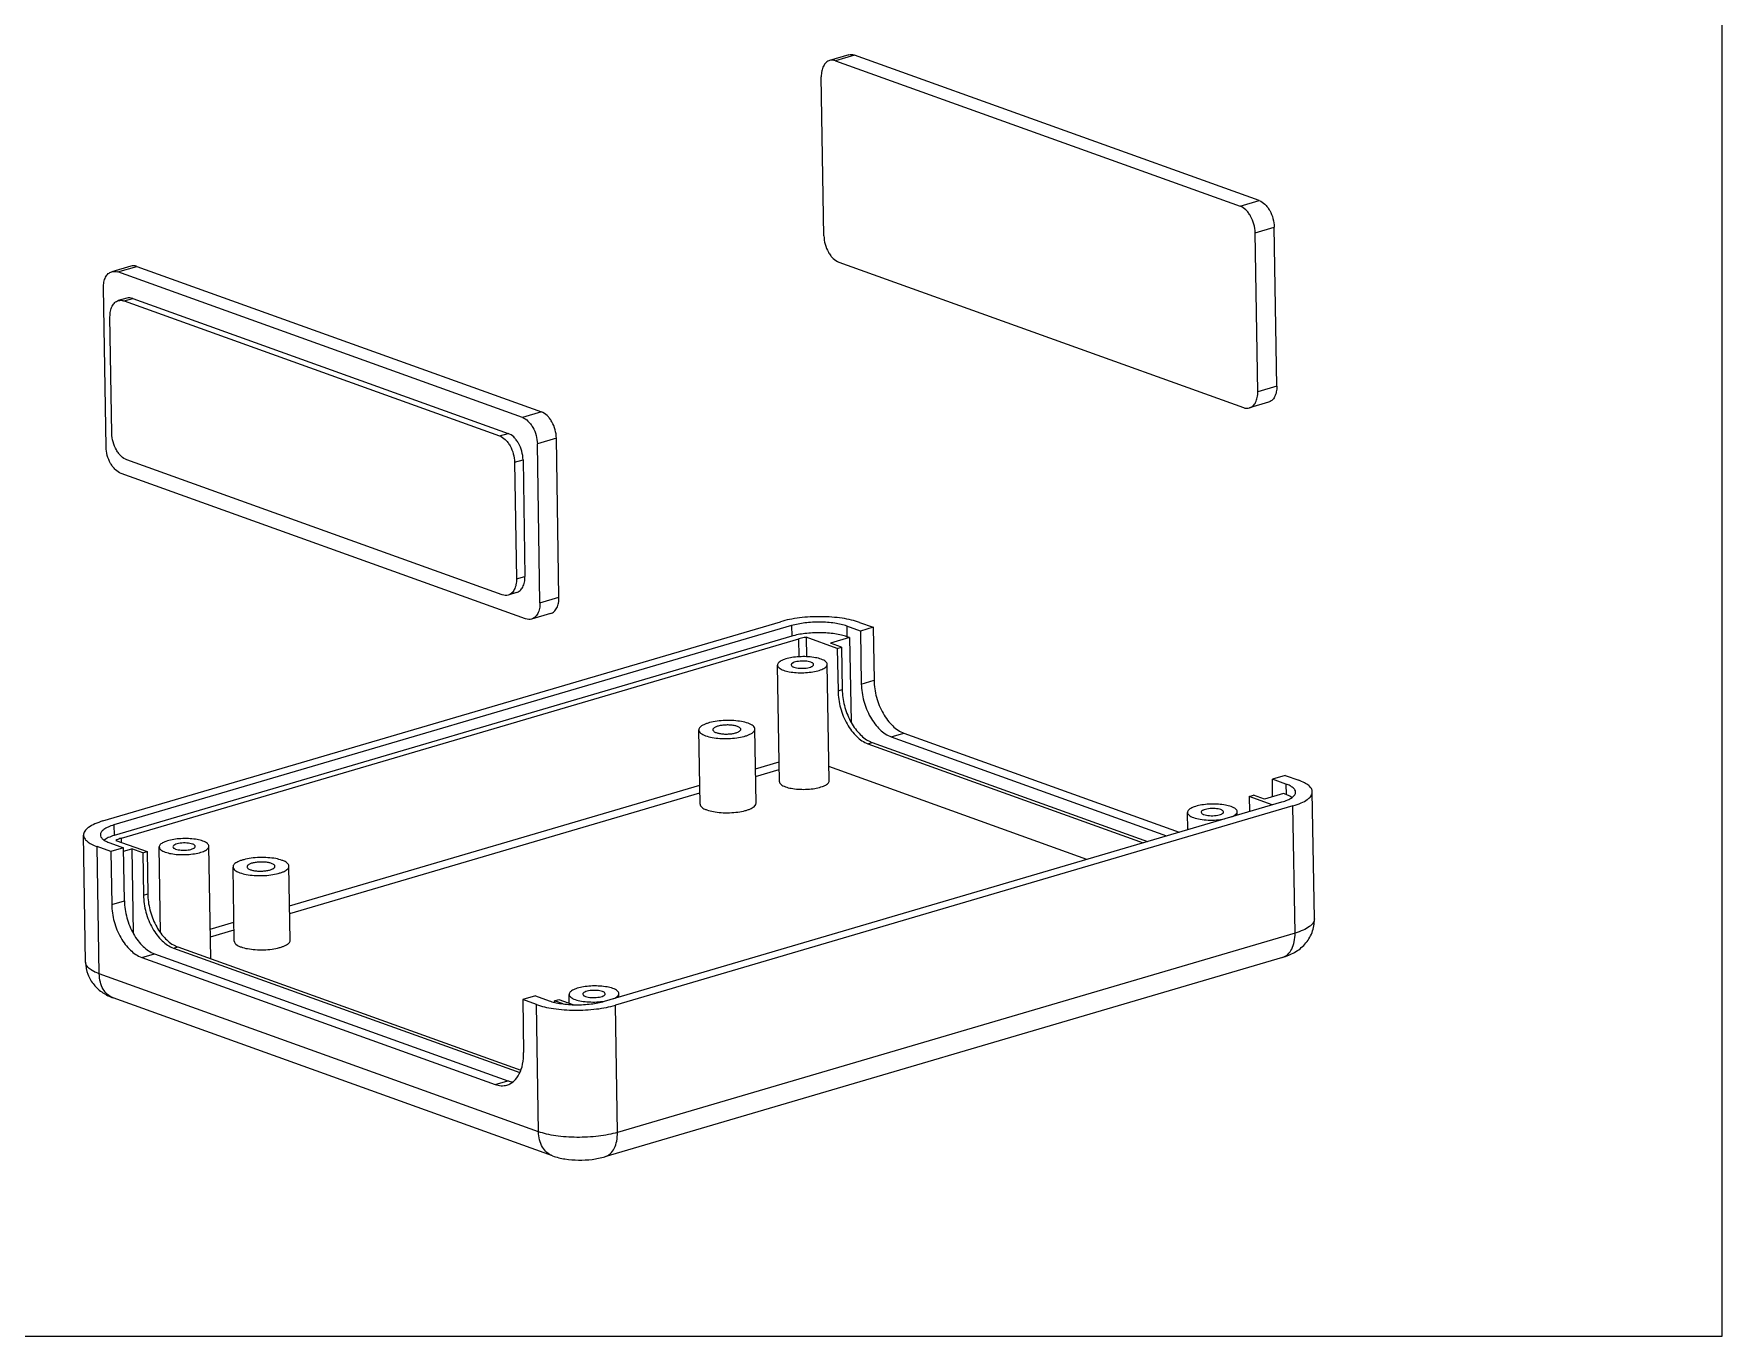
# Model space of a CAD drawing. Header units: millimetres. Extents: x 0 to 297, y 0 to 210.
# Drawn here: x 221.6 to 297, y 0 to 58.1 of the extents above; entities that cross this region are included whole.
import ezdxf

# ---------------------------------------------------------------- set-up
doc = ezdxf.new("R2010")
doc.units = ezdxf.units.MM
doc.header["$LTSCALE"] = 16.335
doc.layers.get('0').update_dxf_attribs({"linetype": 'CONTINUOUS'})

msp = doc.modelspace()

# ---------------------------------------------------------------- linework, layer by layer
at = {"color": 7, "linetype": 'Continuous'}
for p, q in [((297, 0), (297, 210)), ((257.99, 57.196), (257.139, 56.945)), ((258.257, 57.182), (257.406, 56.932)), ((257.406, 56.932), (275.473, 50.439)), ((276.324, 50.689), (258.257, 57.182)), ((256.883, 49.124), (256.767, 56.221)), ((275.473, 50.439), (276.324, 50.689)), ((276.142, 49.258), (276.993, 49.508)), ((276.258, 42.161), (276.142, 49.258)), ((277.109, 42.412), (276.993, 49.508)), ((225.934, 47.769), (225.083, 47.519)), ((225.349, 47.506), (226.201, 47.756)), ((243.417, 41.013), (225.349, 47.506)), ((226.201, 47.756), (244.268, 41.263)), ((257.553, 47.943), (275.62, 41.45)), ((224.827, 39.698), (224.711, 46.795)), ((225.752, 46.338), (225.374, 46.227)), ((225.641, 46.213), (226.019, 46.325)), ((225.641, 46.213), (242.4, 40.19)), ((226.019, 46.325), (242.778, 40.302)), ((225.087, 40.298), (225.002, 45.502)), ((277.109, 42.412), (276.258, 42.161)), ((276.738, 41.687), (275.886, 41.437)), ((244.268, 41.263), (243.417, 41.013)), ((242.4, 40.19), (242.778, 40.302)), ((244.937, 40.082), (244.086, 39.832)), ((245.053, 32.985), (244.937, 40.082)), ((244.202, 32.735), (244.086, 39.832)), ((243.564, 32.024), (225.497, 38.517)), ((242.516, 33.094), (225.757, 39.117)), ((243.069, 39.009), (243.448, 39.12)), ((243.069, 39.009), (243.154, 33.805)), ((243.448, 39.12), (243.533, 33.916)), ((243.161, 33.192), (242.783, 33.081)), ((243.154, 33.805), (243.533, 33.916)), ((244.202, 32.735), (245.053, 32.985)), ((224.686, 22.999), (254.946, 31.896)), ((255.436, 31.72), (225.177, 22.822)), ((244.681, 32.261), (243.83, 32.011)), ((255.436, 31.72), (255.444, 31.247)), ((258.515, 31.479), (257.904, 31.698)), ((257.904, 31.698), (257.912, 31.225)), ((258.472, 31.865), (259.082, 31.646)), ((255.444, 31.247), (225.185, 22.349)), ((225.511, 22.232), (255.771, 31.13)), ((255.784, 30.325), (255.771, 31.13)), ((257.482, 30.7), (256.092, 31.2)), ((256.092, 31.2), (256.107, 30.328)), ((258.032, 31.182), (257.181, 30.932)), ((257.671, 30.756), (257.181, 30.932)), ((258.032, 31.182), (257.912, 31.225)), ((258.032, 31.182), (258.094, 27.428)), ((259.082, 31.646), (258.515, 31.479)), ((258.515, 31.479), (258.553, 29.113)), ((259.082, 31.646), (259.121, 29.28)), ((257.482, 30.7), (257.671, 30.756)), ((257.482, 30.7), (257.513, 28.808)), ((257.671, 30.756), (257.702, 28.863)), ((254.898, 24.753), (254.812, 29.957)), ((257.117, 24.789), (257.032, 29.993)), ((257.513, 28.808), (257.702, 28.863)), ((258.553, 29.113), (259.121, 29.28)), ((251.353, 23.75), (251.299, 27.061)), ((253.853, 23.79), (253.799, 27.102)), ((258.852, 26.445), (259.041, 26.501)), ((258.852, 26.445), (271.145, 22.027)), ((259.041, 26.501), (271.334, 22.083)), ((259.892, 26.751), (260.459, 26.918)), ((259.892, 26.751), (272.185, 22.333)), ((260.459, 26.918), (272.753, 22.5)), ((253.828, 25.329), (254.883, 25.639)), ((253.833, 24.986), (254.889, 25.297)), ((268.626, 21.286), (257.107, 25.426)), ((277.476, 25.035), (276.909, 24.869)), ((277.476, 25.035), (278.087, 24.816)), ((233.024, 19.212), (251.339, 24.597)), ((233.03, 18.869), (251.345, 24.255)), ((275.876, 24.09), (276.065, 24.145)), ((276.556, 23.969), (276.065, 24.145)), ((277.407, 24.219), (276.556, 23.969)), ((277.519, 24.649), (276.909, 24.869)), ((276.922, 24.077), (276.909, 24.869)), ((277.527, 24.176), (277.407, 24.219)), ((277.519, 24.649), (277.527, 24.176)), ((278.788, 18.624), (278.695, 24.301)), ((247.08, 14.951), (277.339, 23.849)), ((277.83, 23.672), (247.57, 14.775)), ((273.132, 22.611), (273.12, 23.378)), ((275.341, 23.261), (275.339, 23.414)), ((276.903, 23.72), (275.876, 24.09)), ((275.876, 24.09), (275.887, 23.422)), ((277.923, 17.995), (277.83, 23.672)), ((225.177, 22.822), (225.185, 22.349)), ((223.914, 16.693), (223.821, 22.37)), ((224.997, 22.022), (225.608, 21.803)), ((225.265, 22.135), (226.655, 21.635)), ((225.515, 22.045), (225.511, 22.232)), ((229.502, 16.85), (229.42, 21.874)), ((225.04, 21.636), (224.43, 21.855)), ((224.523, 16.178), (224.43, 21.855)), ((225.608, 21.803), (225.04, 21.636)), ((225.04, 21.636), (225.079, 19.27)), ((225.646, 19.437), (225.608, 21.803)), ((225.61, 21.648), (225.976, 21.756)), ((226.466, 21.58), (225.976, 21.756)), ((225.976, 21.756), (226.037, 18.002)), ((226.466, 21.58), (226.655, 21.635)), ((226.466, 21.58), (226.497, 19.687)), ((226.655, 21.635), (226.686, 19.743)), ((227.263, 18.011), (227.201, 21.838)), ((230.55, 17.632), (230.496, 20.944)), ((233.05, 17.673), (232.995, 20.985)), ((226.497, 19.687), (226.686, 19.743)), ((225.079, 19.27), (225.646, 19.437)), ((229.481, 18.17), (230.536, 18.48)), ((229.486, 17.827), (230.542, 18.137)), ((227.836, 17.325), (228.025, 17.381)), ((228.025, 17.381), (243.351, 11.873)), ((277.923, 17.995), (247.663, 9.097)), ((226.417, 16.908), (226.985, 17.075)), ((226.417, 16.908), (242.196, 11.237)), ((226.985, 17.075), (242.764, 11.404)), ((227.836, 17.325), (243.299, 11.768)), ((277.365, 16.909), (247.106, 8.011)), ((244.137, 9.129), (224.523, 16.178)), ((244.765, 8.051), (225.15, 15.1)), ((244.002, 15.192), (243.434, 15.025)), ((244.002, 15.192), (244.612, 14.973)), ((245.514, 14.858), (245.508, 15.258)), ((247.73, 15.142), (247.727, 15.295)), ((244.045, 14.806), (243.434, 15.025)), ((243.434, 15.025), (243.473, 12.66)), ((244.137, 9.129), (244.045, 14.806)), ((244.86, 14.969), (245.049, 15.025)), ((245.24, 14.833), (244.86, 14.969)), ((244.861, 14.902), (244.86, 14.969)), ((245.049, 15.025), (245.673, 14.801)), ((247.663, 9.097), (247.57, 14.775)), ((242.196, 11.237), (242.764, 11.404)), ((0, 0), (297, 0))]:
    msp.add_line(p, q, dxfattribs=at)
for points, knots in [([(257.139, 56.945), (257.111, 56.937), (257.055, 56.913), (256.952, 56.838), (256.849, 56.693), (256.778, 56.471), (256.766, 56.307), (256.767, 56.221)], [0, 0, 0, 0, 0.101918, 0.207156, 0.436817, 0.701641, 1, 1, 1, 1]), ([(257.406, 56.932), (257.362, 56.948), (257.272, 56.968), (257.181, 56.958), (257.139, 56.945)], [0, 0, 0, 0, 0.516205, 1, 1, 1, 1]), ([(257.99, 57.196), (258.032, 57.208), (258.123, 57.218), (258.213, 57.198), (258.257, 57.182)], [0, 0, 0, 0, 0.483795, 1, 1, 1, 1]), ([(276.324, 50.689), (276.418, 50.656), (276.551, 50.563), (276.695, 50.399), (276.831, 50.191), (276.952, 49.893), (276.991, 49.636), (276.993, 49.508)], [0, 0, 0, 0, 0.20982, 0.330331, 0.459128, 0.730533, 1, 1, 1, 1]), ([(276.142, 49.258), (276.14, 49.386), (276.101, 49.643), (275.98, 49.941), (275.844, 50.149), (275.7, 50.312), (275.567, 50.405), (275.473, 50.439)], [0, 0, 0, 0, 0.269467, 0.540872, 0.669669, 0.79018, 1, 1, 1, 1]), ([(256.883, 49.124), (256.886, 48.996), (256.925, 48.739), (257.045, 48.441), (257.181, 48.234), (257.325, 48.07), (257.459, 47.977), (257.553, 47.943)], [0, 0, 0, 0, 0.269467, 0.540872, 0.669669, 0.79018, 1, 1, 1, 1]), ([(224.711, 46.795), (224.71, 46.881), (224.722, 47.045), (224.793, 47.266), (224.896, 47.411), (224.999, 47.487), (225.054, 47.511), (225.083, 47.519)], [0, 0, 0, 0, 0.298359, 0.563183, 0.792844, 0.898082, 1, 1, 1, 1]), ([(225.083, 47.519), (225.125, 47.531), (225.216, 47.541), (225.306, 47.522), (225.349, 47.506)], [0, 0, 0, 0, 0.483795, 1, 1, 1, 1]), ([(226.201, 47.756), (226.157, 47.772), (226.067, 47.792), (225.976, 47.782), (225.934, 47.769)], [0, 0, 0, 0, 0.516205, 1, 1, 1, 1]), ([(225.002, 45.502), (225.001, 45.589), (225.013, 45.753), (225.084, 45.974), (225.187, 46.119), (225.29, 46.194), (225.345, 46.218), (225.374, 46.227)], [0, 0, 0, 0, 0.298359, 0.563183, 0.792844, 0.898082, 1, 1, 1, 1]), ([(225.374, 46.227), (225.416, 46.239), (225.507, 46.249), (225.597, 46.229), (225.641, 46.213)], [0, 0, 0, 0, 0.483795, 1, 1, 1, 1]), ([(226.019, 46.325), (225.975, 46.34), (225.886, 46.36), (225.794, 46.35), (225.752, 46.338)], [0, 0, 0, 0, 0.516205, 1, 1, 1, 1]), ([(277.109, 42.412), (277.111, 42.325), (277.098, 42.161), (277.028, 41.94), (276.924, 41.795), (276.822, 41.719), (276.766, 41.696), (276.738, 41.687)], [0, 0, 0, 0, 0.298359, 0.563183, 0.792844, 0.898082, 1, 1, 1, 1]), ([(275.887, 41.437), (275.915, 41.445), (275.971, 41.469), (276.073, 41.545), (276.177, 41.69), (276.247, 41.911), (276.26, 42.075), (276.258, 42.161)], [0, 0, 0, 0, 0.101918, 0.207156, 0.436817, 0.701641, 1, 1, 1, 1]), ([(243.417, 41.013), (243.51, 40.979), (243.644, 40.886), (243.788, 40.722), (243.924, 40.515), (244.044, 40.217), (244.084, 39.96), (244.086, 39.832)], [0, 0, 0, 0, 0.20982, 0.330331, 0.459128, 0.730533, 1, 1, 1, 1]), ([(244.937, 40.082), (244.935, 40.21), (244.895, 40.467), (244.775, 40.765), (244.639, 40.973), (244.495, 41.136), (244.361, 41.229), (244.268, 41.263)], [0, 0, 0, 0, 0.269467, 0.540872, 0.669669, 0.79018, 1, 1, 1, 1]), ([(275.62, 41.45), (275.664, 41.434), (275.753, 41.415), (275.845, 41.425), (275.887, 41.437)], [0, 0, 0, 0, 0.516205, 1, 1, 1, 1]), ([(225.757, 39.117), (225.663, 39.151), (225.529, 39.244), (225.385, 39.407), (225.249, 39.615), (225.129, 39.913), (225.089, 40.17), (225.087, 40.298)], [0, 0, 0, 0, 0.20982, 0.330331, 0.459128, 0.730533, 1, 1, 1, 1]), ([(242.4, 40.19), (242.494, 40.157), (242.627, 40.064), (242.772, 39.9), (242.907, 39.692), (243.028, 39.394), (243.067, 39.137), (243.069, 39.009)], [0, 0, 0, 0, 0.20982, 0.330331, 0.459128, 0.730533, 1, 1, 1, 1]), ([(243.448, 39.12), (243.445, 39.248), (243.406, 39.505), (243.286, 39.803), (243.15, 40.011), (243.005, 40.175), (242.872, 40.268), (242.778, 40.302)], [0, 0, 0, 0, 0.269467, 0.540872, 0.669669, 0.79018, 1, 1, 1, 1]), ([(225.497, 38.517), (225.403, 38.551), (225.269, 38.644), (225.125, 38.807), (224.989, 39.015), (224.869, 39.313), (224.829, 39.57), (224.827, 39.698)], [0, 0, 0, 0, 0.20982, 0.330331, 0.459128, 0.730533, 1, 1, 1, 1]), ([(243.154, 33.805), (243.156, 33.719), (243.143, 33.555), (243.073, 33.333), (242.97, 33.188), (242.867, 33.113), (242.811, 33.089), (242.783, 33.081)], [0, 0, 0, 0, 0.298359, 0.563183, 0.792844, 0.898082, 1, 1, 1, 1]), ([(243.161, 33.192), (243.189, 33.2), (243.245, 33.224), (243.348, 33.3), (243.451, 33.445), (243.522, 33.666), (243.534, 33.83), (243.533, 33.916)], [0, 0, 0, 0, 0.101918, 0.207156, 0.436817, 0.701641, 1, 1, 1, 1]), ([(242.783, 33.081), (242.741, 33.068), (242.649, 33.058), (242.56, 33.078), (242.516, 33.094)], [0, 0, 0, 0, 0.483795, 1, 1, 1, 1]), ([(244.202, 32.735), (244.203, 32.649), (244.191, 32.485), (244.12, 32.263), (244.017, 32.118), (243.914, 32.043), (243.859, 32.019), (243.83, 32.011)], [0, 0, 0, 0, 0.298359, 0.563183, 0.792844, 0.898082, 1, 1, 1, 1]), ([(244.681, 32.261), (244.71, 32.269), (244.765, 32.293), (244.868, 32.369), (244.972, 32.514), (245.042, 32.735), (245.054, 32.899), (245.053, 32.985)], [0, 0, 0, 0, 0.101918, 0.207156, 0.436817, 0.701641, 1, 1, 1, 1]), ([(243.83, 32.011), (243.789, 31.998), (243.697, 31.988), (243.607, 32.008), (243.564, 32.024)], [0, 0, 0, 0, 0.483795, 1, 1, 1, 1]), ([(258.472, 31.865), (258.356, 31.907), (258.101, 31.979), (257.532, 32.084), (256.753, 32.137), (255.964, 32.096), (255.359, 32.002), (255.078, 31.935), (254.946, 31.896)], [0, 0, 0, 0, 0.103685, 0.221827, 0.485977, 0.757546, 0.884582, 1, 1, 1, 1]), ([(257.904, 31.698), (257.823, 31.728), (257.645, 31.778), (257.247, 31.852), (256.701, 31.889), (256.053, 31.855), (255.63, 31.777), (255.436, 31.72)], [0, 0, 0, 0, 0.103706, 0.221871, 0.486074, 0.757697, 1, 1, 1, 1]), ([(257.912, 31.225), (257.831, 31.254), (257.653, 31.305), (257.254, 31.379), (256.709, 31.415), (256.061, 31.381), (255.638, 31.304), (255.444, 31.247)], [0, 0, 0, 0, 0.103686, 0.221883, 0.486074, 0.757684, 1, 1, 1, 1]), ([(256.092, 31.2), (256.064, 31.195), (255.956, 31.177), (255.848, 31.152), (255.771, 31.13)], [0, 0, 0, 0, 0.264633, 1, 1, 1, 1]), ([(256.762, 30.222), (256.679, 30.252), (256.491, 30.297), (256.189, 30.333), (255.863, 30.338), (255.542, 30.312), (255.292, 30.266), (255.119, 30.213), (255.013, 30.17), (254.927, 30.122), (254.863, 30.071), (254.822, 30.016), (254.812, 29.976), (254.813, 29.957)], [0, 0, 0, 0, 0.126877, 0.276457, 0.437032, 0.595439, 0.738807, 0.801377, 0.856392, 0.903239, 0.94185, 0.973216, 1, 1, 1, 1]), ([(257.032, 29.993), (257.031, 30.015), (257.016, 30.064), (256.958, 30.124), (256.871, 30.179), (256.801, 30.208), (256.762, 30.222)], [0, 0, 0, 0, 0.175987, 0.390803, 0.664324, 1, 1, 1, 1]), ([(254.813, 29.957), (254.813, 29.935), (254.829, 29.887), (254.887, 29.826), (254.974, 29.772), (255.043, 29.742), (255.083, 29.728)], [0, 0, 0, 0, 0.175987, 0.390803, 0.664324, 1, 1, 1, 1]), ([(255.083, 29.728), (255.166, 29.698), (255.353, 29.653), (255.655, 29.618), (255.982, 29.613), (256.302, 29.638), (256.552, 29.685), (256.726, 29.738), (256.832, 29.781), (256.917, 29.828), (256.981, 29.879), (257.022, 29.934), (257.032, 29.975), (257.032, 29.993)], [0, 0, 0, 0, 0.126877, 0.276457, 0.437032, 0.595439, 0.738807, 0.801377, 0.856392, 0.903239, 0.94185, 0.973216, 1, 1, 1, 1]), ([(256.3, 30.086), (256.263, 30.1), (256.178, 30.12), (256.042, 30.136), (255.895, 30.139), (255.751, 30.127), (255.621, 30.103), (255.529, 30.072), (255.474, 30.041), (255.439, 30.014), (255.422, 29.985), (255.422, 29.967)], [0, 0, 0, 0, 0.12704, 0.27684, 0.437627, 0.596245, 0.739788, 0.857374, 0.904255, 0.942907, 1, 1, 1, 1]), ([(255.422, 29.967), (255.423, 29.946), (255.448, 29.912), (255.495, 29.884), (255.526, 29.87), (255.544, 29.864)], [0, 0, 0, 0, 0.385351, 0.661487, 1, 1, 1, 1]), ([(255.544, 29.864), (255.581, 29.85), (255.666, 29.83), (255.802, 29.814), (255.949, 29.812), (256.094, 29.823), (256.223, 29.848), (256.315, 29.878), (256.371, 29.909), (256.406, 29.936), (256.422, 29.966), (256.422, 29.983)], [0, 0, 0, 0, 0.12704, 0.27684, 0.437627, 0.596245, 0.739788, 0.857374, 0.904255, 0.942907, 1, 1, 1, 1]), ([(256.422, 29.983), (256.422, 30.005), (256.396, 30.038), (256.35, 30.067), (256.318, 30.08), (256.3, 30.086)], [0, 0, 0, 0, 0.385351, 0.661487, 1, 1, 1, 1]), ([(257.513, 28.808), (257.518, 28.552), (257.596, 28.038), (257.837, 27.442), (258.109, 27.026), (258.397, 26.699), (258.664, 26.513), (258.852, 26.445)], [0, 0, 0, 0, 0.269467, 0.540872, 0.669669, 0.79018, 1, 1, 1, 1]), ([(257.702, 28.863), (257.706, 28.623), (257.776, 28.14), (258.031, 27.472), (258.406, 26.916), (258.74, 26.642), (258.915, 26.555)], [0, 0, 0, 0, 0.265385, 0.534037, 0.784167, 1, 1, 1, 1]), ([(258.553, 29.113), (258.558, 28.857), (258.636, 28.344), (258.877, 27.748), (259.149, 27.332), (259.438, 27.005), (259.704, 26.819), (259.892, 26.751)], [0, 0, 0, 0, 0.269467, 0.540872, 0.669669, 0.79018, 1, 1, 1, 1]), ([(259.121, 29.28), (259.125, 29.024), (259.204, 28.51), (259.445, 27.915), (259.716, 27.499), (260.005, 27.172), (260.272, 26.985), (260.459, 26.918)], [0, 0, 0, 0, 0.269467, 0.540872, 0.669669, 0.79018, 1, 1, 1, 1]), ([(253.495, 27.36), (253.401, 27.393), (253.19, 27.445), (252.849, 27.484), (252.482, 27.49), (252.121, 27.461), (251.84, 27.409), (251.644, 27.349), (251.524, 27.301), (251.428, 27.247), (251.356, 27.19), (251.31, 27.128), (251.299, 27.082), (251.299, 27.061)], [0, 0, 0, 0, 0.126877, 0.276457, 0.437032, 0.595439, 0.738807, 0.801377, 0.856392, 0.903239, 0.94185, 0.973216, 1, 1, 1, 1]), ([(253.022, 27.221), (252.975, 27.238), (252.869, 27.263), (252.699, 27.283), (252.515, 27.286), (252.335, 27.272), (252.173, 27.241), (252.058, 27.203), (251.988, 27.164), (251.952, 27.136), (251.929, 27.105), (251.924, 27.082), (251.924, 27.071)], [0, 0, 0, 0, 0.1269, 0.276535, 0.437144, 0.595586, 0.738971, 0.856427, 0.903256, 0.941865, 0.973214, 1, 1, 1, 1]), ([(253.174, 27.092), (253.174, 27.104), (253.165, 27.132), (253.132, 27.166), (253.083, 27.196), (253.044, 27.213), (253.022, 27.221)], [0, 0, 0, 0, 0.175975, 0.390851, 0.664516, 1, 1, 1, 1]), ([(253.799, 27.102), (253.798, 27.127), (253.78, 27.181), (253.715, 27.25), (253.617, 27.311), (253.539, 27.344), (253.495, 27.36)], [0, 0, 0, 0, 0.175987, 0.390803, 0.664324, 1, 1, 1, 1]), ([(251.299, 27.061), (251.3, 27.037), (251.317, 26.982), (251.383, 26.914), (251.481, 26.853), (251.559, 26.82), (251.603, 26.804)], [0, 0, 0, 0, 0.175987, 0.390803, 0.664324, 1, 1, 1, 1]), ([(251.603, 26.804), (251.697, 26.77), (251.908, 26.719), (252.248, 26.679), (252.616, 26.673), (252.977, 26.702), (253.258, 26.755), (253.454, 26.814), (253.573, 26.863), (253.67, 26.916), (253.742, 26.974), (253.788, 27.035), (253.799, 27.081), (253.799, 27.102)], [0, 0, 0, 0, 0.126877, 0.276457, 0.437032, 0.595439, 0.738807, 0.801377, 0.856392, 0.903239, 0.94185, 0.973216, 1, 1, 1, 1]), ([(251.924, 27.071), (251.924, 27.059), (251.933, 27.032), (251.966, 26.998), (252.015, 26.967), (252.054, 26.951), (252.076, 26.943)], [0, 0, 0, 0, 0.175975, 0.390851, 0.664516, 1, 1, 1, 1]), ([(252.076, 26.943), (252.123, 26.926), (252.229, 26.9), (252.399, 26.88), (252.582, 26.878), (252.763, 26.892), (252.925, 26.922), (253.04, 26.96), (253.11, 26.999), (253.145, 27.028), (253.168, 27.059), (253.174, 27.082), (253.174, 27.092)], [0, 0, 0, 0, 0.1269, 0.276535, 0.437144, 0.595586, 0.738971, 0.856427, 0.903256, 0.941865, 0.973214, 1, 1, 1, 1]), ([(258.915, 26.555), (258.925, 26.55), (258.966, 26.53), (259.009, 26.512), (259.041, 26.501)], [0, 0, 0, 0, 0.254794, 1, 1, 1, 1]), ([(254.898, 24.753), (254.898, 24.731), (254.914, 24.683), (254.972, 24.622), (255.059, 24.568), (255.129, 24.538), (255.168, 24.524)], [0, 0, 0, 0, 0.176007, 0.390787, 0.664196, 1, 1, 1, 1]), ([(255.168, 24.524), (255.251, 24.494), (255.438, 24.449), (255.74, 24.413), (256.067, 24.408), (256.387, 24.434), (256.637, 24.481), (256.811, 24.533), (256.917, 24.576), (257.002, 24.624), (257.066, 24.675), (257.107, 24.73), (257.117, 24.77), (257.117, 24.789)], [0, 0, 0, 0, 0.12687, 0.276433, 0.436995, 0.595396, 0.738768, 0.801335, 0.856367, 0.903213, 0.941843, 0.973212, 1, 1, 1, 1]), ([(277.339, 23.849), (277.427, 23.874), (277.582, 23.929), (277.756, 24.02), (277.856, 24.102), (277.907, 24.162), (277.939, 24.225), (277.945, 24.268), (277.945, 24.289)], [0, 0, 0, 0, 0.346015, 0.624717, 0.738383, 0.836379, 0.921791, 1, 1, 1, 1]), ([(277.945, 24.289), (277.944, 24.323), (277.919, 24.399), (277.828, 24.495), (277.691, 24.581), (277.581, 24.627), (277.519, 24.649)], [0, 0, 0, 0, 0.176038, 0.390855, 0.664132, 1, 1, 1, 1]), ([(277.788, 24.05), (277.77, 24.062), (277.687, 24.112), (277.598, 24.151), (277.527, 24.176)], [0, 0, 0, 0, 0.221774, 1, 1, 1, 1]), ([(277.83, 23.672), (277.955, 23.709), (278.177, 23.787), (278.425, 23.917), (278.568, 24.035), (278.641, 24.121), (278.686, 24.209), (278.695, 24.272), (278.695, 24.301)], [0, 0, 0, 0, 0.346015, 0.624717, 0.738383, 0.836379, 0.921791, 1, 1, 1, 1]), ([(278.695, 24.301), (278.694, 24.35), (278.658, 24.459), (278.528, 24.595), (278.332, 24.718), (278.175, 24.784), (278.087, 24.816)], [0, 0, 0, 0, 0.176038, 0.390855, 0.664132, 1, 1, 1, 1]), ([(251.353, 23.75), (251.354, 23.725), (251.371, 23.671), (251.437, 23.602), (251.535, 23.541), (251.613, 23.508), (251.657, 23.492)], [0, 0, 0, 0, 0.176007, 0.390787, 0.664196, 1, 1, 1, 1]), ([(251.657, 23.492), (251.751, 23.458), (251.962, 23.407), (252.303, 23.367), (252.67, 23.362), (253.031, 23.39), (253.312, 23.443), (253.508, 23.502), (253.627, 23.551), (253.724, 23.604), (253.796, 23.662), (253.842, 23.723), (253.853, 23.769), (253.853, 23.79)], [0, 0, 0, 0, 0.12687, 0.276433, 0.436995, 0.595396, 0.738768, 0.801335, 0.856367, 0.903213, 0.941843, 0.973212, 1, 1, 1, 1]), ([(275.069, 23.643), (274.986, 23.673), (274.798, 23.718), (274.496, 23.753), (274.17, 23.759), (273.849, 23.733), (273.599, 23.686), (273.426, 23.634), (273.32, 23.59), (273.234, 23.543), (273.17, 23.492), (273.129, 23.437), (273.119, 23.396), (273.12, 23.378)], [0, 0, 0, 0, 0.126877, 0.276457, 0.437032, 0.595439, 0.738807, 0.801377, 0.856392, 0.903239, 0.94185, 0.973216, 1, 1, 1, 1]), ([(273.12, 23.378), (273.12, 23.356), (273.136, 23.308), (273.194, 23.247), (273.281, 23.192), (273.351, 23.163), (273.39, 23.149)], [0, 0, 0, 0, 0.175987, 0.390803, 0.664324, 1, 1, 1, 1]), ([(274.607, 23.507), (274.57, 23.521), (274.485, 23.541), (274.349, 23.557), (274.202, 23.559), (274.058, 23.548), (273.929, 23.523), (273.837, 23.493), (273.781, 23.462), (273.746, 23.435), (273.729, 23.406), (273.729, 23.388)], [0, 0, 0, 0, 0.12704, 0.27684, 0.437627, 0.596245, 0.739788, 0.857374, 0.904255, 0.942907, 1, 1, 1, 1]), ([(273.729, 23.388), (273.73, 23.366), (273.755, 23.333), (273.802, 23.305), (273.833, 23.291), (273.851, 23.285)], [0, 0, 0, 0, 0.385351, 0.661487, 1, 1, 1, 1]), ([(273.851, 23.285), (273.888, 23.271), (273.973, 23.251), (274.109, 23.235), (274.256, 23.233), (274.401, 23.244), (274.53, 23.268), (274.622, 23.299), (274.678, 23.33), (274.713, 23.357), (274.729, 23.386), (274.729, 23.404)], [0, 0, 0, 0, 0.12704, 0.27684, 0.437627, 0.596245, 0.739788, 0.857374, 0.904255, 0.942907, 1, 1, 1, 1]), ([(274.729, 23.404), (274.729, 23.425), (274.703, 23.459), (274.657, 23.487), (274.625, 23.501), (274.607, 23.507)], [0, 0, 0, 0, 0.385351, 0.661487, 1, 1, 1, 1]), ([(275.339, 23.414), (275.339, 23.436), (275.323, 23.484), (275.265, 23.545), (275.178, 23.599), (275.108, 23.629), (275.069, 23.643)], [0, 0, 0, 0, 0.175987, 0.390803, 0.664324, 1, 1, 1, 1]), ([(275.106, 23.189), (275.141, 23.204), (275.202, 23.234), (275.278, 23.289), (275.327, 23.348), (275.339, 23.394), (275.339, 23.414)], [0, 0, 0, 0, 0.332004, 0.603339, 0.819603, 1, 1, 1, 1]), ([(224.686, 22.999), (224.562, 22.962), (224.339, 22.884), (224.092, 22.754), (223.949, 22.636), (223.876, 22.55), (223.831, 22.462), (223.821, 22.4), (223.821, 22.37)], [0, 0, 0, 0, 0.346015, 0.624717, 0.738383, 0.836379, 0.921791, 1, 1, 1, 1]), ([(225.177, 22.822), (225.089, 22.797), (224.934, 22.742), (224.761, 22.651), (224.66, 22.569), (224.609, 22.509), (224.578, 22.446), (224.571, 22.403), (224.571, 22.382)], [0, 0, 0, 0, 0.346015, 0.624717, 0.738383, 0.836379, 0.921791, 1, 1, 1, 1]), ([(273.39, 23.149), (273.484, 23.115), (273.7, 23.065), (274.046, 23.033), (274.412, 23.038), (274.657, 23.068), (274.775, 23.092)], [0, 0, 0, 0, 0.215877, 0.472066, 0.742838, 1, 1, 1, 1]), ([(223.821, 22.37), (223.822, 22.321), (223.858, 22.212), (223.988, 22.076), (224.184, 21.953), (224.342, 21.887), (224.43, 21.855)], [0, 0, 0, 0, 0.176038, 0.390855, 0.664132, 1, 1, 1, 1]), ([(224.571, 22.382), (224.572, 22.348), (224.597, 22.272), (224.688, 22.176), (224.825, 22.09), (224.935, 22.044), (224.997, 22.022)], [0, 0, 0, 0, 0.176038, 0.390855, 0.664132, 1, 1, 1, 1]), ([(225.185, 22.349), (225.097, 22.323), (224.941, 22.269), (224.794, 22.191), (224.735, 22.148)], [0, 0, 0, 0, 0.553964, 1, 1, 1, 1]), ([(225.511, 22.232), (225.488, 22.225), (225.404, 22.198), (225.322, 22.165), (225.265, 22.135)], [0, 0, 0, 0, 0.275662, 1, 1, 1, 1]), ([(229.15, 22.103), (229.067, 22.132), (228.879, 22.178), (228.577, 22.213), (228.251, 22.218), (227.93, 22.193), (227.68, 22.146), (227.507, 22.093), (227.401, 22.05), (227.315, 22.003), (227.251, 21.952), (227.21, 21.897), (227.2, 21.856), (227.201, 21.838)], [0, 0, 0, 0, 0.126877, 0.276457, 0.437032, 0.595439, 0.738807, 0.801377, 0.856392, 0.903239, 0.94185, 0.973216, 1, 1, 1, 1]), ([(227.471, 21.609), (227.554, 21.579), (227.741, 21.533), (228.044, 21.498), (228.37, 21.493), (228.69, 21.519), (228.94, 21.565), (229.114, 21.618), (229.22, 21.661), (229.306, 21.709), (229.369, 21.76), (229.41, 21.814), (229.42, 21.855), (229.42, 21.874)], [0, 0, 0, 0, 0.126877, 0.276457, 0.437032, 0.595439, 0.738807, 0.801377, 0.856392, 0.903239, 0.94185, 0.973216, 1, 1, 1, 1]), ([(228.689, 21.967), (228.651, 21.98), (228.567, 22.001), (228.43, 22.017), (228.283, 22.019), (228.139, 22.008), (228.01, 21.983), (227.918, 21.953), (227.862, 21.922), (227.827, 21.895), (227.81, 21.865), (227.81, 21.848)], [0, 0, 0, 0, 0.12704, 0.27684, 0.437627, 0.596245, 0.739788, 0.857374, 0.904255, 0.942907, 1, 1, 1, 1]), ([(228.81, 21.864), (228.81, 21.885), (228.784, 21.919), (228.738, 21.947), (228.706, 21.961), (228.689, 21.967)], [0, 0, 0, 0, 0.385351, 0.661487, 1, 1, 1, 1]), ([(229.42, 21.874), (229.42, 21.896), (229.404, 21.944), (229.346, 22.005), (229.259, 22.059), (229.189, 22.089), (229.15, 22.103)], [0, 0, 0, 0, 0.175987, 0.390803, 0.664324, 1, 1, 1, 1]), ([(227.201, 21.838), (227.201, 21.816), (227.217, 21.767), (227.275, 21.707), (227.362, 21.652), (227.432, 21.623), (227.471, 21.609)], [0, 0, 0, 0, 0.175987, 0.390803, 0.664324, 1, 1, 1, 1]), ([(227.81, 21.848), (227.811, 21.826), (227.836, 21.793), (227.883, 21.764), (227.914, 21.751), (227.932, 21.745)], [0, 0, 0, 0, 0.385351, 0.661487, 1, 1, 1, 1]), ([(227.932, 21.745), (227.969, 21.731), (228.054, 21.711), (228.19, 21.695), (228.337, 21.692), (228.482, 21.704), (228.611, 21.728), (228.703, 21.759), (228.759, 21.79), (228.794, 21.817), (228.811, 21.846), (228.81, 21.864)], [0, 0, 0, 0, 0.12704, 0.27684, 0.437627, 0.596245, 0.739788, 0.857374, 0.904255, 0.942907, 1, 1, 1, 1]), ([(232.691, 21.242), (232.598, 21.276), (232.386, 21.327), (232.046, 21.367), (231.679, 21.373), (231.317, 21.344), (231.036, 21.292), (230.84, 21.232), (230.721, 21.183), (230.624, 21.13), (230.553, 21.073), (230.506, 21.011), (230.495, 20.965), (230.496, 20.944)], [0, 0, 0, 0, 0.126877, 0.276457, 0.437032, 0.595439, 0.738807, 0.801377, 0.856392, 0.903239, 0.94185, 0.973216, 1, 1, 1, 1]), ([(232.218, 21.103), (232.172, 21.12), (232.066, 21.146), (231.896, 21.166), (231.712, 21.169), (231.531, 21.154), (231.37, 21.124), (231.255, 21.086), (231.185, 21.047), (231.149, 21.018), (231.126, 20.988), (231.12, 20.965), (231.121, 20.954)], [0, 0, 0, 0, 0.1269, 0.276535, 0.437144, 0.595586, 0.738971, 0.856427, 0.903256, 0.941865, 0.973214, 1, 1, 1, 1]), ([(232.995, 20.985), (232.995, 21.009), (232.977, 21.064), (232.912, 21.132), (232.814, 21.194), (232.735, 21.227), (232.691, 21.242)], [0, 0, 0, 0, 0.175987, 0.390803, 0.664324, 1, 1, 1, 1]), ([(230.496, 20.944), (230.496, 20.919), (230.514, 20.865), (230.579, 20.797), (230.677, 20.735), (230.756, 20.702), (230.8, 20.686)], [0, 0, 0, 0, 0.175987, 0.390803, 0.664324, 1, 1, 1, 1]), ([(230.8, 20.686), (230.893, 20.653), (231.105, 20.601), (231.445, 20.562), (231.812, 20.556), (232.174, 20.585), (232.455, 20.637), (232.651, 20.697), (232.77, 20.745), (232.867, 20.799), (232.938, 20.856), (232.985, 20.918), (232.996, 20.964), (232.995, 20.985)], [0, 0, 0, 0, 0.126877, 0.276457, 0.437032, 0.595439, 0.738807, 0.801377, 0.856392, 0.903239, 0.94185, 0.973216, 1, 1, 1, 1]), ([(231.121, 20.954), (231.121, 20.942), (231.13, 20.915), (231.162, 20.88), (231.211, 20.85), (231.251, 20.833), (231.273, 20.825)], [0, 0, 0, 0, 0.175975, 0.390851, 0.664516, 1, 1, 1, 1]), ([(231.273, 20.825), (231.319, 20.809), (231.425, 20.783), (231.595, 20.763), (231.779, 20.76), (231.96, 20.775), (232.121, 20.805), (232.236, 20.843), (232.306, 20.882), (232.342, 20.91), (232.365, 20.941), (232.371, 20.964), (232.37, 20.975)], [0, 0, 0, 0, 0.1269, 0.276535, 0.437144, 0.595586, 0.738971, 0.856427, 0.903256, 0.941865, 0.973214, 1, 1, 1, 1]), ([(232.37, 20.975), (232.37, 20.987), (232.361, 21.014), (232.329, 21.048), (232.28, 21.079), (232.24, 21.096), (232.218, 21.103)], [0, 0, 0, 0, 0.175975, 0.390851, 0.664516, 1, 1, 1, 1]), ([(226.497, 19.687), (226.501, 19.431), (226.58, 18.917), (226.821, 18.322), (227.093, 17.906), (227.381, 17.579), (227.648, 17.392), (227.836, 17.325)], [0, 0, 0, 0, 0.269467, 0.540872, 0.669669, 0.79018, 1, 1, 1, 1]), ([(226.686, 19.743), (226.69, 19.503), (226.76, 19.02), (227.015, 18.352), (227.39, 17.796), (227.724, 17.522), (227.898, 17.435)], [0, 0, 0, 0, 0.265385, 0.534037, 0.784167, 1, 1, 1, 1]), ([(225.079, 19.27), (225.083, 19.014), (225.162, 18.5), (225.403, 17.904), (225.674, 17.489), (225.963, 17.162), (226.23, 16.975), (226.417, 16.908)], [0, 0, 0, 0, 0.269467, 0.540872, 0.669669, 0.79018, 1, 1, 1, 1]), ([(225.646, 19.437), (225.65, 19.181), (225.729, 18.667), (225.97, 18.071), (226.242, 17.656), (226.53, 17.328), (226.797, 17.142), (226.985, 17.075)], [0, 0, 0, 0, 0.269467, 0.540872, 0.669669, 0.79018, 1, 1, 1, 1]), ([(277.365, 16.909), (277.55, 16.963), (277.917, 17.11), (278.392, 17.481), (278.718, 18.006), (278.791, 18.419), (278.788, 18.624)], [0, 0, 0, 0, 0.242122, 0.489448, 0.743462, 1, 1, 1, 1]), ([(278.788, 18.624), (278.788, 18.594), (278.778, 18.532), (278.733, 18.443), (278.66, 18.358), (278.517, 18.24), (278.27, 18.109), (278.048, 18.032), (277.923, 17.995)], [0, 0, 0, 0, 0.078208, 0.163627, 0.261632, 0.375303, 0.654005, 1, 1, 1, 1]), ([(227.898, 17.435), (227.909, 17.43), (227.95, 17.41), (227.993, 17.392), (228.025, 17.381)], [0, 0, 0, 0, 0.254794, 1, 1, 1, 1]), ([(230.55, 17.632), (230.55, 17.608), (230.568, 17.553), (230.633, 17.485), (230.731, 17.423), (230.81, 17.39), (230.854, 17.375)], [0, 0, 0, 0, 0.176007, 0.390787, 0.664196, 1, 1, 1, 1]), ([(230.854, 17.375), (230.948, 17.341), (231.159, 17.29), (231.499, 17.25), (231.866, 17.244), (232.228, 17.273), (232.509, 17.326), (232.705, 17.385), (232.824, 17.434), (232.921, 17.487), (232.992, 17.544), (233.039, 17.606), (233.05, 17.652), (233.049, 17.673)], [0, 0, 0, 0, 0.12687, 0.276433, 0.436995, 0.595396, 0.738768, 0.801335, 0.856367, 0.903213, 0.941843, 0.973212, 1, 1, 1, 1]), ([(277.365, 16.909), (277.451, 16.934), (277.621, 17.034), (277.8, 17.288), (277.906, 17.619), (277.925, 17.866), (277.923, 17.995)], [0, 0, 0, 0, 0.206102, 0.436064, 0.701241, 1, 1, 1, 1]), ([(223.914, 16.693), (223.917, 16.51), (223.987, 16.145), (224.264, 15.669), (224.668, 15.311), (224.988, 15.158), (225.15, 15.1)], [0, 0, 0, 0, 0.2557, 0.509516, 0.758186, 1, 1, 1, 1]), ([(224.523, 16.178), (224.434, 16.209), (224.277, 16.275), (224.081, 16.398), (223.951, 16.535), (223.915, 16.644), (223.914, 16.693)], [0, 0, 0, 0, 0.335887, 0.609164, 0.823966, 1, 1, 1, 1]), ([(225.15, 15.1), (225.058, 15.133), (224.879, 15.24), (224.679, 15.492), (224.554, 15.815), (224.525, 16.054), (224.523, 16.178)], [0, 0, 0, 0, 0.223057, 0.459903, 0.71862, 1, 1, 1, 1]), ([(247.457, 15.523), (247.374, 15.553), (247.186, 15.599), (246.884, 15.634), (246.558, 15.639), (246.237, 15.614), (245.988, 15.567), (245.814, 15.514), (245.708, 15.471), (245.622, 15.424), (245.558, 15.373), (245.517, 15.318), (245.507, 15.277), (245.508, 15.258)], [0, 0, 0, 0, 0.126877, 0.276457, 0.437032, 0.595439, 0.738807, 0.801377, 0.856392, 0.903239, 0.94185, 0.973216, 1, 1, 1, 1]), ([(245.508, 15.258), (245.508, 15.237), (245.524, 15.188), (245.582, 15.128), (245.669, 15.073), (245.739, 15.044), (245.778, 15.03)], [0, 0, 0, 0, 0.175987, 0.390803, 0.664324, 1, 1, 1, 1]), ([(246.996, 15.388), (246.958, 15.401), (246.874, 15.422), (246.738, 15.438), (246.591, 15.44), (246.446, 15.428), (246.317, 15.404), (246.225, 15.374), (246.169, 15.343), (246.134, 15.315), (246.117, 15.286), (246.117, 15.268)], [0, 0, 0, 0, 0.12704, 0.27684, 0.437627, 0.596245, 0.739788, 0.857374, 0.904255, 0.942907, 1, 1, 1, 1]), ([(246.117, 15.268), (246.118, 15.247), (246.143, 15.213), (246.19, 15.185), (246.222, 15.172), (246.239, 15.165)], [0, 0, 0, 0, 0.385351, 0.661487, 1, 1, 1, 1]), ([(246.239, 15.165), (246.277, 15.152), (246.361, 15.131), (246.497, 15.115), (246.644, 15.113), (246.789, 15.125), (246.918, 15.149), (247.01, 15.179), (247.066, 15.211), (247.101, 15.238), (247.118, 15.267), (247.117, 15.285)], [0, 0, 0, 0, 0.12704, 0.27684, 0.437627, 0.596245, 0.739788, 0.857374, 0.904255, 0.942907, 1, 1, 1, 1]), ([(247.117, 15.285), (247.117, 15.306), (247.091, 15.34), (247.045, 15.368), (247.013, 15.381), (246.996, 15.388)], [0, 0, 0, 0, 0.385351, 0.661487, 1, 1, 1, 1]), ([(247.727, 15.295), (247.727, 15.317), (247.711, 15.365), (247.653, 15.426), (247.566, 15.48), (247.496, 15.509), (247.457, 15.523)], [0, 0, 0, 0, 0.175987, 0.390803, 0.664324, 1, 1, 1, 1]), ([(247.495, 15.07), (247.529, 15.085), (247.59, 15.115), (247.666, 15.17), (247.715, 15.229), (247.727, 15.274), (247.727, 15.295)], [0, 0, 0, 0, 0.332004, 0.603339, 0.819603, 1, 1, 1, 1]), ([(244.045, 14.806), (244.161, 14.764), (244.415, 14.692), (244.984, 14.587), (245.763, 14.534), (246.553, 14.575), (247.157, 14.669), (247.439, 14.736), (247.57, 14.775)], [0, 0, 0, 0, 0.103685, 0.221827, 0.485977, 0.757546, 0.884582, 1, 1, 1, 1]), ([(244.612, 14.973), (244.693, 14.943), (244.871, 14.893), (245.27, 14.819), (245.815, 14.782), (246.463, 14.816), (246.886, 14.894), (247.08, 14.951)], [0, 0, 0, 0, 0.103706, 0.221871, 0.486074, 0.757697, 1, 1, 1, 1]), ([(245.778, 15.03), (245.866, 14.998), (246.067, 14.95), (246.39, 14.916), (246.736, 14.916), (246.969, 14.939), (247.083, 14.958)], [0, 0, 0, 0, 0.214231, 0.467679, 0.737916, 1, 1, 1, 1]), ([(242.73, 11.211), (242.786, 11.228), (242.898, 11.275), (243.103, 11.426), (243.31, 11.716), (243.451, 12.159), (243.476, 12.487), (243.473, 12.66)], [0, 0, 0, 0, 0.101918, 0.207156, 0.436817, 0.701641, 1, 1, 1, 1]), ([(242.764, 11.404), (242.784, 11.397), (242.862, 11.371), (242.944, 11.355), (243.005, 11.35)], [0, 0, 0, 0, 0.257632, 1, 1, 1, 1]), ([(242.196, 11.237), (242.284, 11.206), (242.463, 11.166), (242.646, 11.186), (242.73, 11.211)], [0, 0, 0, 0, 0.516205, 1, 1, 1, 1]), ([(247.663, 9.097), (247.531, 9.059), (247.25, 8.992), (246.646, 8.898), (245.856, 8.857), (245.077, 8.91), (244.508, 9.015), (244.253, 9.087), (244.137, 9.129)], [0, 0, 0, 0, 0.115418, 0.242454, 0.514023, 0.778173, 0.896315, 1, 1, 1, 1]), ([(244.765, 8.051), (244.672, 8.084), (244.494, 8.191), (244.294, 8.443), (244.168, 8.766), (244.139, 9.005), (244.137, 9.129)], [0, 0, 0, 0, 0.223057, 0.459903, 0.71862, 1, 1, 1, 1]), ([(247.106, 8.011), (247.191, 8.036), (247.361, 8.136), (247.541, 8.39), (247.647, 8.721), (247.665, 8.968), (247.663, 9.097)], [0, 0, 0, 0, 0.206102, 0.436064, 0.701241, 1, 1, 1, 1]), ([(244.765, 8.051), (244.945, 7.986), (245.329, 7.895), (245.924, 7.849), (246.524, 7.879), (246.918, 7.956), (247.106, 8.011)], [0, 0, 0, 0, 0.241677, 0.495577, 0.752903, 1, 1, 1, 1])]:
    msp.add_open_spline(points, degree=3, knots=knots, dxfattribs=at)

doc.saveas('drawing.dxf')
